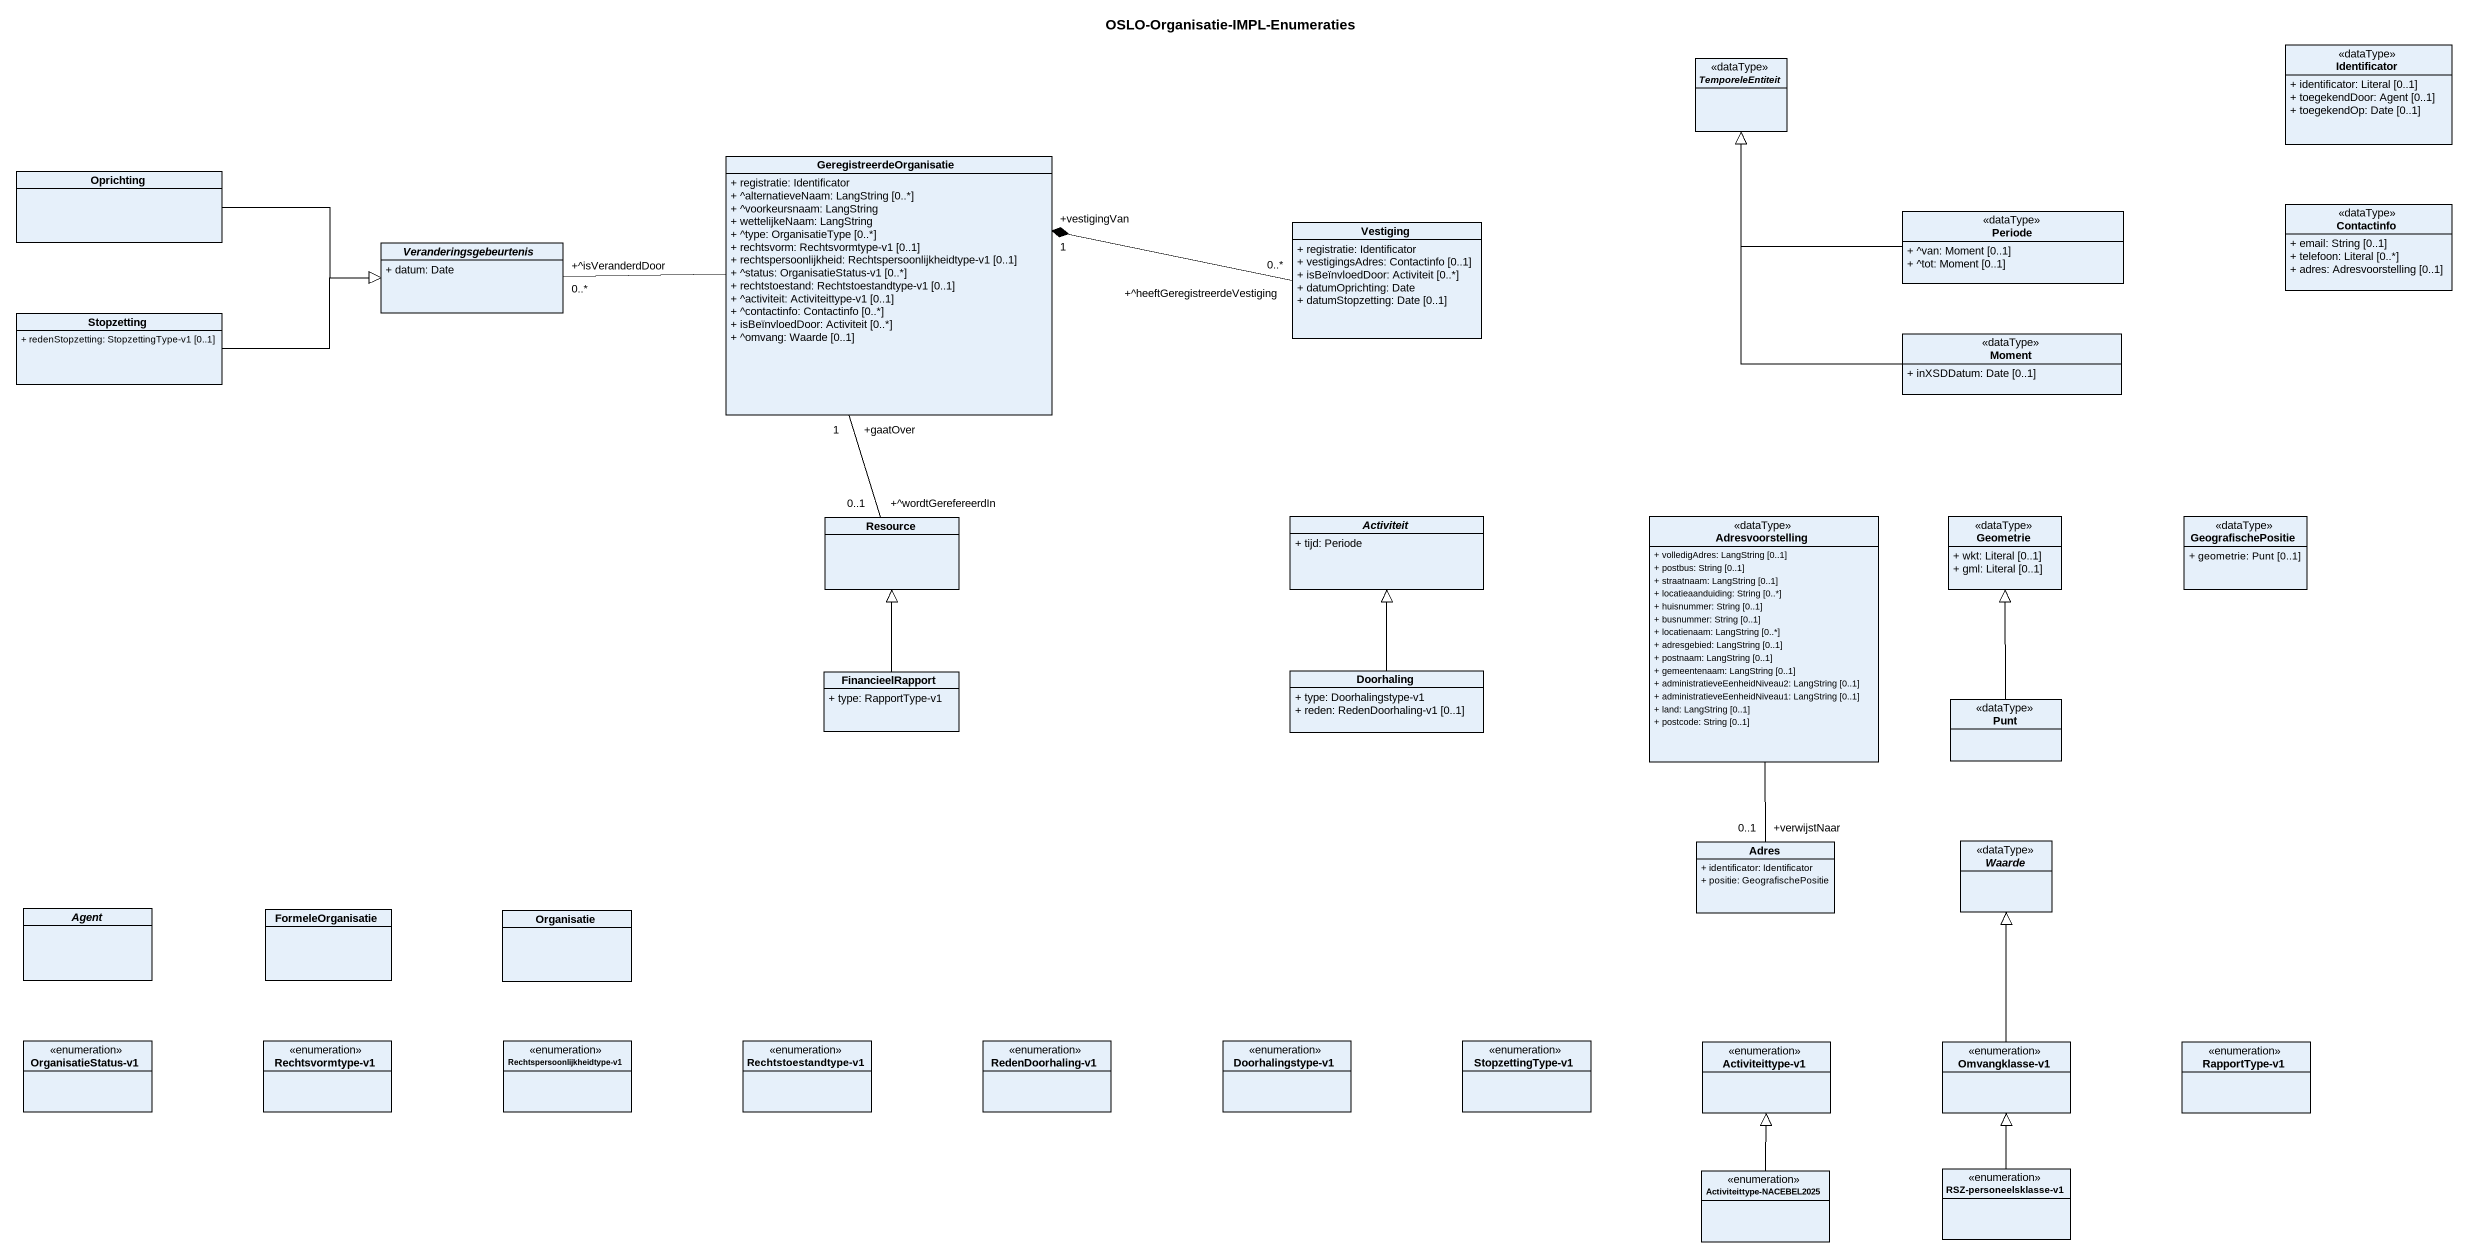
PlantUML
@startuml
title OSLO-Organisatie-IMPL-Enumeraties
hide circle
hide empty members
skinparam classAttributeIconSize 0
abstract class TemporeleEntiteit <<dataType>>
class Identificator <<dataType>> {
  + identificator: Literal [0..1]
  + toegekendDoor: Agent [0..1]
  + toegekendOp: Date [0..1]
}
class Oprichting
class GeregistreerdeOrganisatie {
  + registratie: Identificator
  + ^alternatieveNaam: LangString [0..*]
  + ^voorkeursnaam: LangString
  + wettelijkeNaam: LangString
  + ^type: OrganisatieType [0..*]
  + rechtsvorm: Rechtsvormtype-v1 [0..1]
  + rechtspersoonlijkheid: Rechtspersoonlijkheidtype-v1 [0..1]
  + ^status: OrganisatieStatus-v1 [0..*]
  + rechtstoestand: Rechtstoestandtype-v1 [0..1]
  + ^activiteit: Activiteittype-v1 [0..1]
  + ^contactinfo: Contactinfo [0..*]
  + isBeïnvloedDoor: Activiteit [0..*]
  + ^omvang: Waarde [0..1]
}
class Vestiging {
  + registratie: Identificator
  + vestigingsAdres: Contactinfo [0..1]
  + isBeïnvloedDoor: Activiteit [0..*]
  + datumOprichting: Date
  + datumStopzetting: Date [0..1]
}
class Periode <<dataType>> {
  + ^van: Moment [0..1]
  + ^tot: Moment [0..1]
}
class Contactinfo <<dataType>> {
  + email: String [0..1]
  + telefoon: Literal [0..*]
  + adres: Adresvoorstelling [0..1]
}
abstract class Veranderingsgebeurtenis {
  + datum: Date
}
class Stopzetting {
  + redenStopzetting: StopzettingType-v1 [0..1]
}
class Moment <<dataType>> {
  + inXSDDatum: Date [0..1]
}
class Resource
abstract class Activiteit {
  + tijd: Periode
}
class Adresvoorstelling <<dataType>> {
  + volledigAdres: LangString [0..1]
  + postbus: String [0..1]
  + straatnaam: LangString [0..1]
  + locatieaanduiding: String [0..*]
  + huisnummer: String [0..1]
  + busnummer: String [0..1]
  + locatienaam: LangString [0..*]
  + adresgebied: LangString [0..1]
  + postnaam: LangString [0..1]
  + gemeentenaam: LangString [0..1]
  + administratieveEenheidNiveau2: LangString [0..1]
  + administratieveEenheidNiveau1: LangString [0..1]
  + land: LangString [0..1]
  + postcode: String [0..1]
}
class Geometrie <<dataType>> {
  + wkt: Literal [0..1]
  + gml: Literal [0..1]
}
class GeografischePositie <<dataType>> {
  + geometrie: Punt [0..1]
}
class FinancieelRapport {
  + type: RapportType-v1
}
class Doorhaling {
  + type: Doorhalingstype-v1
  + reden: RedenDoorhaling-v1 [0..1]
}
class Punt <<dataType>>
class Adres {
  + identificator: Identificator
  + positie: GeografischePositie
}
abstract class Waarde <<dataType>>
abstract class "Agent" as Agent_
class FormeleOrganisatie
class Organisatie
enum "OrganisatieStatus-v1" as OrganisatieStatus_v1
enum "Rechtsvormtype-v1" as Rechtsvormtype_v1
enum "Rechtspersoonlijkheidtype-v1" as Rechtspersoonlijkheidtype_v1
enum "Rechtstoestandtype-v1" as Rechtstoestandtype_v1
enum "RedenDoorhaling-v1" as RedenDoorhaling_v1
enum "Doorhalingstype-v1" as Doorhalingstype_v1
enum "StopzettingType-v1" as StopzettingType_v1
enum "Activiteittype-v1" as Activiteittype_v1
enum "Omvangklasse-v1" as Omvangklasse_v1
enum "RapportType-v1" as RapportType_v1
enum "Activiteittype-NACEBEL2025" as Activiteittype_NACEBEL2025
enum "RSZ-personeelsklasse-v1" as RSZ_personeelsklasse_v1
Oprichting -right-|> Veranderingsgebeurtenis
GeregistreerdeOrganisatie "+vestigingVan\n1" *-right- "+^heeftGeregistreerdeVestiging\n0..*" Vestiging
GeregistreerdeOrganisatie -left- "+^isVeranderdDoor\n0..*" Veranderingsgebeurtenis
Periode -left-|> TemporeleEntiteit
Stopzetting -right-|> Veranderingsgebeurtenis
Moment -up-|> TemporeleEntiteit
Resource "+^wordtGerefereerdIn\n0..1" -up- "+gaatOver\n1" GeregistreerdeOrganisatie
Adresvoorstelling -- "+verwijstNaar\n0..1" Adres
FinancieelRapport -up-|> Resource
Doorhaling -up-|> Activiteit
Punt -up-|> Geometrie
Omvangklasse_v1 -up-|> Waarde
Activiteittype_NACEBEL2025 -up-|> Activiteittype_v1
RSZ_personeelsklasse_v1 -up-|> Omvangklasse_v1
@enduml
